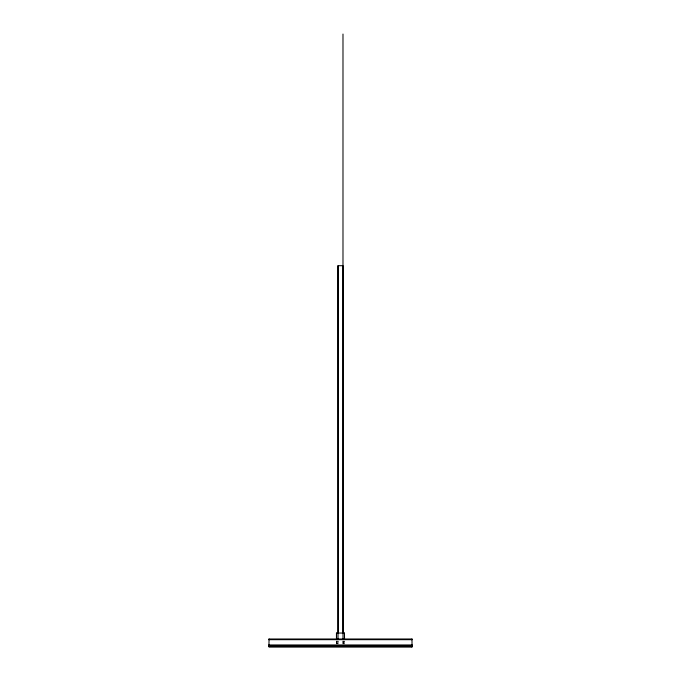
<?xml version="1.0" encoding="UTF-8"?>
<svg xmlns="http://www.w3.org/2000/svg" width="681" height="681" viewBox="0 0 681 681"><rect width="100%" height="100%" fill="white"/><g stroke="black" fill="none" stroke-linecap="round" stroke-linejoin="round"><path stroke-width="0.51" stroke-dasharray="3.4 2.55" d="M344.543 643.971L344.458 640.991L344.399 643.971M343.803 643.971L343.718 640.991L343.658 643.971M343.071 640.991L343.062 643.971M342.901 640.991L342.969 643.971M338.108 643.971L338.099 640.991L338.006 643.971M337.342 640.991L337.342 643.971L337.197 640.991M336.516 640.991L336.601 643.971M336.457 640.991L336.457 643.971"/><path stroke-width="1.02" d="M269.004 644.967L268.961 646.627L412.039 646.618L411.962 644.967L269.038 644.958L269.038 645.954L412.039 645.954L411.996 644.958M269.004 639.672L269.004 639.008L411.996 638.999L411.996 639.672L269.038 639.672L269.029 638.999L268.961 646.95L412.039 646.95L411.988 638.999L411.962 639.672M411.928 645.954L411.92 646.95M344.543 633.049L336.457 633.049L336.457 638.999M269.072 645.954L269.08 646.618M344.543 639.008L344.458 633.049L344.399 638.999M343.062 633.049L343.062 265.709L337.938 265.701L338.031 638.999M342.986 34.05L342.994 638.999M338.099 265.709L338.099 633.049M336.516 633.049L336.601 639.008"/></g></svg>
